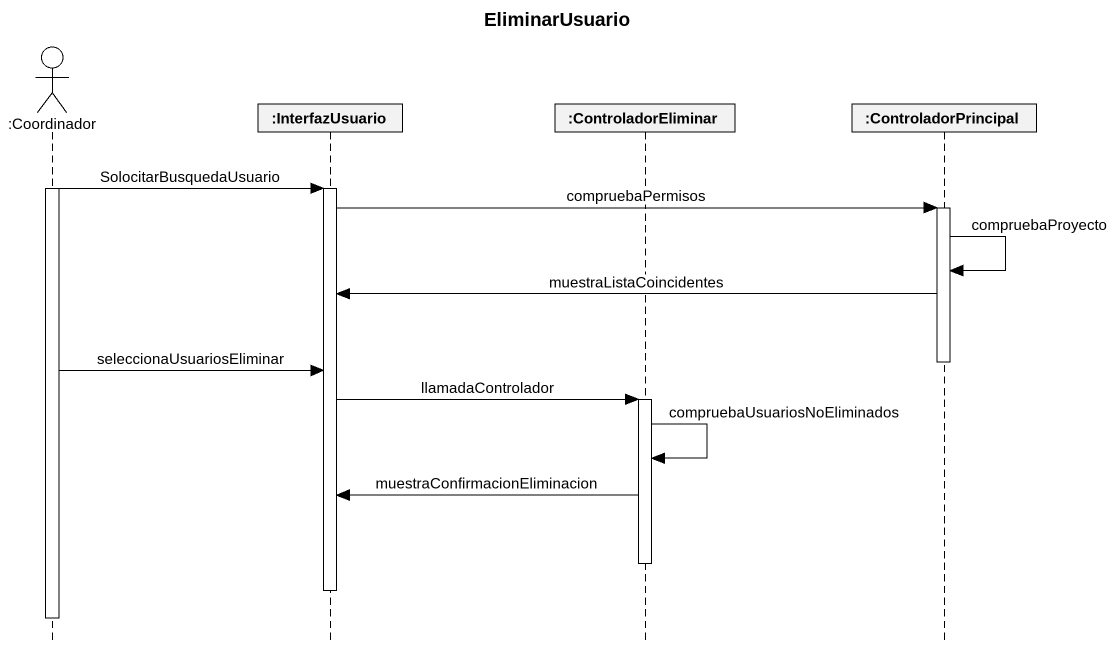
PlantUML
@startuml
title EliminarUsuario
hide footbox
actor ":Coordinador" as Coordinador
participant ":InterfazUsuario" as InterfazUsuario
participant ":ControladorEliminar" as ControladorEliminar
participant ":ControladorPrincipal" as ControladorPrincipal

activate Coordinador
Coordinador -> InterfazUsuario : SolocitarBusquedaUsuario
activate InterfazUsuario
InterfazUsuario -> ControladorPrincipal : compruebaPermisos
activate ControladorPrincipal
ControladorPrincipal -> ControladorPrincipal : compruebaProyecto
ControladorPrincipal -> InterfazUsuario : muestraListaCoincidentes
deactivate ControladorPrincipal
Coordinador -> InterfazUsuario : seleccionaUsuariosEliminar
InterfazUsuario -> ControladorEliminar : llamadaControlador
activate ControladorEliminar
ControladorEliminar -> ControladorEliminar : compruebaUsuariosNoEliminados
ControladorEliminar -> InterfazUsuario : muestraConfirmacionEliminacion
deactivate ControladorEliminar
deactivate InterfazUsuario
deactivate Coordinador
@enduml
